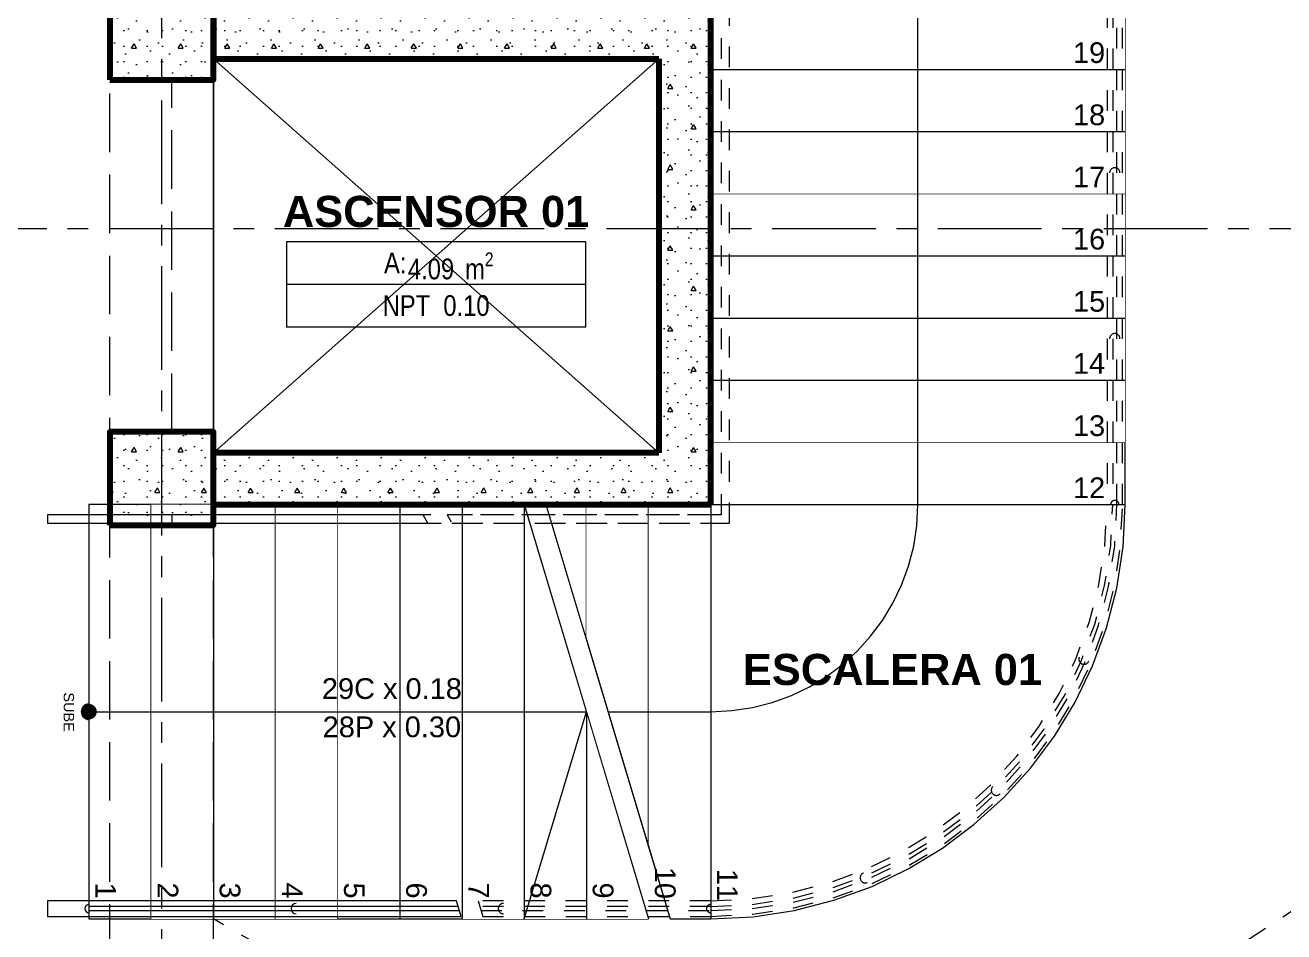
# Model space of a CAD drawing. Header units: inches. Extents: x 2704.1 to 2801.6, y 2415.6 to 2497.
# Drawn here: x 2735.52 to 2741.59, y 2445.67 to 2450.05 of the extents above; entities that cross this region are included whole.
import ezdxf

# ---------------------------------------------------------------- set-up
doc = ezdxf.new("R2010")
doc.units = ezdxf.units.IN
doc.set_wipeout_variables(frame=1)
for name, pattern in [('ACAD_ISO04W100', [30, 24, -3, 0, -3]), ('Hidden Line', [0.391222, 0.282222, -0.109]), ('Oculto', [0.15875, 0.105833, -0.052917]), ('Punto & Raya', [0.65, 0.5, -0.075, 0, -0.075]), ('Raya Pequeña', [0.141111, 0.070556, -0.070556]), ('Rayas', [0.1, 0.05, -0.05]), ('Wipeout_Contour', [1, 0, -1])]:
    doc.linetypes.add(name, pattern=pattern)
for name, color, linetype in [('02 _ ARQ _ ALB _ Ejes Generales', 7, 'Continuous'), ('02 _ ARQ _ ZON _ Espacio.3D', 7, 'Continuous'), ('08 _ STR _ EXT _ 06 Columnas', 7, 'Continuous'), ('08 _ STR _ EXT _ 07 Losa Aligerada', 7, 'Continuous'), ('08 _ STR _ EXT _ 09 Vigas', 7, 'Continuous'), ('08 _ STR _ EXT _ 10 Vereda Exterior', 7, 'Continuous'), ('08 _ STR _ EXT _ 11 Escaleras', 7, 'Continuous'), ('08 _ STR _ EXT _ 12 Ascensor', 7, 'Continuous'), ('Dibujo 2D - General', 7, 'Continuous'), ('Interior - Escaleras & Barandillas', 7, 'Continuous'), ('Marcador - Secciones', 251, 'Continuous'), ('Notas - Textos', 7, 'Continuous')]:
    doc.layers.add(name, color=color, linetype=linetype)
doc.styles.add('Estilo_Generado_1', font='swisseb.ttf')
doc.styles.add('Estilo_Generado_3', font='arial.ttf')
doc.styles.add('Estilo_Generado_8', font='arialbd.ttf')
doc.styles.add('Estilo_Generado_9', font='ARIALN.TTF')
pattern_1 = [(0, (2712.85563, 2425.38577), (0, 0.3897114), [0.024375, -0.200625]), (0, (2712.96813, 2425.58063), (0, 0.3897114), [0.024375, -0.200625]), (60, (2712.85563, 2425.38577), (-0.3375, 0.1948557), [0.024375, -0.200625]), (60, (2713.08063, 2425.38577), (-0.3375, 0.1948557), [0.024375, -0.200625]), (120, (2712.88, 2425.38577), (0.3375, 0.1948557), [0.024375, -0.200625]), (120, (2713.105, 2425.38577), (0.3375, 0.1948557), [0.024375, -0.200625]), (0, (2712.85563, 2425.42327), (0, 0.075), [0, -0.075, 0, -0.1125]), (45, (2712.89313, 2425.42327), (-0.05303301, 0.05303301), [0, -0.05625, 0, -0.09375])]

msp = doc.modelspace()

# ---------------------------------------------------------------- hatches: boundary and pattern name
at = {"layer": '08 _ STR _ EXT _ 06 Columnas', "linetype": 'Continuous', "lineweight": 9}
h = msp.add_hatch(dxfattribs=at)
h.set_pattern_fill('HORMIGÓN_EN_MASA_0002', style=0, pattern_type=2)
h.set_pattern_definition(pattern_1)
h.paths.add_polyline_path([(2735.9256, 2449.7858), (2736.4256, 2449.7858), (2736.4256, 2450.2358), (2735.9256, 2450.2358)])
at = {"layer": '08 _ STR _ EXT _ 10 Vereda Exterior', "linetype": 'Continuous', "lineweight": 13}
h = msp.add_hatch(dxfattribs=at)
h.set_pattern_fill('RETÍCULA_100X100_0002', color=251, style=0, pattern_type=2)
h.set_pattern_definition([(360, (2716.613, 2443.6885), (0, 2.53199), []), (90, (2716.613, 2443.6885), (-3.6, 0), [])])
h.paths.add_polyline_path([(2715.0256, 2429.0071), (2717.1469, 2426.8858), (2722.1756, 2426.8858), (2722.1756, 2431.8858), (2753.3756, 2431.8858), (2753.3756, 2426.8858), (2765.7756, 2426.8858), (2765.7756, 2444.4717), (2764.4256, 2444.4717), (2764.4256, 2432.5858), (2721.9256, 2432.5858), (2721.9256, 2433.2358), (2719.3758, 2433.2358, -0.414214), (2719.1257, 2433.4858), (2719.1257, 2434.2358, -0.414213), (2719.3758, 2434.4858), (2721.9256, 2434.4858), (2721.9256, 2437.3858), (2719.3758, 2437.3858, -0.414214), (2719.1257, 2437.6358), (2719.1257, 2438.3858, -0.414213), (2719.3758, 2438.6358), (2721.9256, 2438.6358), (2721.9256, 2441.5358), (2719.3757, 2441.5358, -0.414214), (2719.1257, 2441.7858), (2719.1257, 2442.5358, -0.414213), (2719.3757, 2442.7858), (2721.6256, 2442.7858), (2721.6262, 2446.4357), (2715.0256, 2446.4357)])
at = {"layer": '08 _ STR _ EXT _ 12 Ascensor', "linetype": 'Continuous', "lineweight": 9}
h = msp.add_hatch(dxfattribs=at)
h.set_pattern_fill('HORMIGÓN_EN_MASA_0002', style=0, pattern_type=2)
h.set_pattern_definition(pattern_1)
h.paths.add_polyline_path([(2738.5756, 2450.1358), (2736.4256, 2450.1358), (2736.4256, 2449.8858), (2738.5756, 2449.8858)])

# ---------------------------------------------------------------- linework, layer by layer
at = {"layer": '02 _ ARQ _ ZON _ Espacio.3D', "color": 252, "linetype": 'Continuous', "lineweight": 13}
for p, q in [((2738.2227, 2449.0032), (2736.7785, 2449.0032)), ((2736.7785, 2449.0032), (2736.7785, 2448.5914)), ((2738.2227, 2448.5914), (2738.2227, 2449.0032)), ((2738.2227, 2448.7973), (2736.7785, 2448.7973)), ((2738.2227, 2448.5914), (2736.7785, 2448.5914))]:
    msp.add_line(p, q, dxfattribs=at)
at = {"layer": '02 _ ARQ _ ZON _ Espacio.3D', "color": 254, "linetype": 'Continuous', "lineweight": 0, "flags": 128}
msp.add_lwpolyline([(2736.4256, 2447.6358), (2735.9256, 2447.6358), (2735.9256, 2448.0858), (2736.4256, 2448.0858), (2736.4256, 2449.7858), (2735.9256, 2449.7858), (2735.9256, 2450.2358), (2736.4256, 2450.2358), (2736.4256, 2450.1358), (2738.8256, 2450.1358), (2738.8256, 2447.7358), (2736.4256, 2447.7358)], close=True, dxfattribs=at)
at = {"layer": '02 _ ARQ _ ZON _ Espacio.3D', "color": 255, "linetype": 'Continuous', "lineweight": 0, "flags": 128}
msp.add_lwpolyline([(2736.4256, 2447.9858), (2738.5756, 2447.9858), (2738.5756, 2449.8858), (2736.4256, 2449.8858)], close=True, dxfattribs=at)
at = {"layer": '08 _ STR _ EXT _ 06 Columnas', "color": 7, "linetype": 'Continuous', "lineweight": 80, "flags": 128}
msp.add_lwpolyline([(2735.9256, 2449.7858), (2736.4256, 2449.7858), (2736.4256, 2450.2358), (2735.9256, 2450.2358)], close=True, dxfattribs=at)
at = {"layer": '08 _ STR _ EXT _ 07 Losa Aligerada', "color": 254, "linetype": 'Rayas', "lineweight": 18, "flags": 128}
msp.add_lwpolyline([(2738.3807, 2445.1858, -0.137981), (2736.4256, 2445.7358), (2736.4256, 2447.7357), (2736.4256, 2450.1357), (2736.4256, 2452.1358, -0.137981), (2738.3807, 2452.6858), (2752.1756, 2452.6858, -1), (2752.1756, 2445.1858)], format="xyb", close=True, dxfattribs=at)
at = {"layer": '08 _ STR _ EXT _ 07 Losa Aligerada', "color": 254, "linetype": 'Continuous', "lineweight": 18, "flags": 128}
msp.add_lwpolyline([(2736.4256, 2449.8858), (2738.5756, 2449.8858), (2738.5756, 2447.9858), (2736.4256, 2447.9858)], close=True, dxfattribs=at)
at = {"layer": '08 _ STR _ EXT _ 09 Vigas', "color": 251, "linetype": 'Hidden Line', "lineweight": 13}
for p, q in [((2736.2256, 2448.0858), (2736.2256, 2449.7858)), ((2736.4256, 2449.7858), (2736.2256, 2449.7858)), ((2736.4256, 2448.0858), (2736.4256, 2449.7858)), ((2736.4256, 2448.0858), (2736.2256, 2448.0858))]:
    msp.add_line(p, q, dxfattribs=at)
at = {"layer": '08 _ STR _ EXT _ 12 Ascensor', "color": 7, "linetype": 'Continuous', "lineweight": 80, "flags": 128}
for points in [[(2736.4256, 2450.1358), (2736.4256, 2449.8858)], [(2736.4256, 2449.8858), (2738.5756, 2449.8858)], [(2738.5756, 2449.8858), (2738.5756, 2447.9858)], [(2738.5756, 2447.9858), (2736.4256, 2447.9858)]]:
    msp.add_lwpolyline(points, dxfattribs=at)
at = {"layer": 'Dibujo 2D - General', "color": 252, "linetype": 'Continuous', "lineweight": 9}
for p, q in [((2736.4256, 2447.9858), (2738.5756, 2449.8858)), ((2738.5756, 2447.9858), (2736.4256, 2449.8858))]:
    msp.add_line(p, q, dxfattribs=at)
at = {"layer": 'Interior - Escaleras & Barandillas', "color": 161, "linetype": 'Continuous', "lineweight": 13}
for p, q in [((2735.6256, 2447.6858), (2735.6256, 2447.6458)), ((2735.6256, 2445.8233), (2735.6256, 2445.7483))]:
    msp.add_line(p, q, dxfattribs=at)
at = {"layer": 'Interior - Escaleras & Barandillas', "color": 161, "linetype": 'Raya Pequeña', "lineweight": 13, "flags": 128}
for points in [[(2740.6041, 2446.9991, 1), (2740.6503, 2446.98)], [(2740.1868, 2446.3746, 1), (2740.2221, 2446.3392)], [(2739.5623, 2445.9573, 1), (2739.5814, 2445.9111)]]:
    msp.add_lwpolyline(points, format="xyb", dxfattribs=at)

# ---------------------------------------------------------------- texts
at = {"layer": '02 _ ARQ _ ZON _ Espacio.3D', "color": 252, "lineweight": 25, "attachment_point": 2}
for s, insert, char_height, style in [('\\A1;{\\pqc;\\pt0;\\fArial|b1|i0|c0|p34;ASCENSOR 01}', (2737.5006, 2449.2252), 0.15, 'Estilo_Generado_8'), ('\\A1;{\\pqc;\\pt0;\\fArial Narrow|b0|i0|c0|p34;A: }', (2737.3035, 2448.9514), 0.1, 'Estilo_Generado_9'), ('\\A1;{\\pqc;\\pt0,0.3;\\fArial Narrow|b0|i0|c0|p34;4.09\\fArial Narrow|b0|i0|c0|p34;\\A1{\\H.66x;\\S^  ;}\\fArial Narrow|b0|i0|c0|p34; m\\fArial Narrow|b0|i0|c0|p34;\\A1{\\H.66x;\\S2^  ;}}', (2737.5712, 2448.9518), 0.1, 'Estilo_Generado_9'), ('\\A1;{\\pqc;\\pt0;\\fArial Narrow|b0|i0|c0|p34;NPT  0.10}', (2737.5006, 2448.7459), 0.1, 'Estilo_Generado_9')]:
    msp.add_mtext(s, dxfattribs=dict(at, insert=insert, char_height=char_height, style=style))
at = {"layer": '08 _ STR _ EXT _ 11 Escaleras', "color": 161, "lineweight": 13, "insert": (2735.7281, 2446.829), "char_height": 0.05, "attachment_point": 4, "rotation": 270, "style": 'Estilo_Generado_3'}
msp.add_mtext('\\A1;{\\pql;\\fArial|b0|i0|c0|p34;SUBE}', dxfattribs=at)
at = {"layer": '08 _ STR _ EXT _ 11 Escaleras', "color": 7, "lineweight": 13, "insert": (2738.9063, 2445.9775), "char_height": 0.1, "attachment_point": 4, "rotation": 270, "style": 'Estilo_Generado_3'}
msp.add_mtext('\\A1;{\\pql;\\fArial|b0|i0|c0|p34;11}', dxfattribs=at)
at = {"layer": 'Notas - Textos', "color": 251, "linetype": 'Continuous', "lineweight": 13, "insert": (2739.7029, 2447.0148), "char_height": 0.15, "width": 1.604223, "attachment_point": 2, "line_spacing_factor": 0.970901, "style": 'Estilo_Generado_1'}
msp.add_mtext('\\A1;{\\pqc;\\fSwis721 Ex BT|b1|i0|c0|p34;ESCALERA\\fSwis721 Ex BT|b1|i0|c0|p34; 01}', dxfattribs=at)

# ---------------------------------------------------------------- next in the draw order: wipeouts: each hides what was drawn before it
at = {"color": 254, "linetype": 'Wipeout_Contour', "lineweight": 0, "ltscale": 129.196179}
msp.add_wipeout([(2735.8256, 2447.7358), (2735.8256, 2445.7358), (2738.5256, 2445.7358), (2737.9256, 2447.7358)], dxfattribs=at).dxf.layer = '08 _ STR _ EXT _ 11 Escaleras'

# ---------------------------------------------------------------- next in the draw order: linework, layer by layer
at = {"layer": '08 _ STR _ EXT _ 11 Escaleras', "color": 161, "linetype": 'Continuous', "lineweight": 13}
for p, q in [((2737.9256, 2447.7358), (2735.8256, 2447.7358)), ((2735.8256, 2447.7358), (2735.8256, 2445.7358)), ((2735.8256, 2445.7358), (2738.5256, 2445.7358))]:
    msp.add_line(p, q, dxfattribs=at)

# ---------------------------------------------------------------- next in the draw order: wipeouts: each hides what was drawn before it
at = {"color": 254, "linetype": 'Wipeout_Contour', "lineweight": 0, "ltscale": 125.894136}
msp.add_wipeout([(2735.8256, 2447.7358), (2735.8256, 2445.7358), (2736.1256, 2445.7358), (2736.1256, 2447.7358)], dxfattribs=at).dxf.layer = '08 _ STR _ EXT _ 11 Escaleras'

# ---------------------------------------------------------------- next in the draw order: hatches: boundary and pattern name
at = {"layer": '08 _ STR _ EXT _ 11 Escaleras', "linetype": 'Continuous', "lineweight": 13}
msp.add_hatch(color=161, dxfattribs=at).paths.add_polyline_path([(2735.8256, 2446.6983, 1), (2735.8256, 2446.7733, 1)])

# ---------------------------------------------------------------- next in the draw order: linework, layer by layer
at = {"layer": '08 _ STR _ EXT _ 09 Vigas', "color": 251, "linetype": 'Hidden Line', "lineweight": 13}
msp.add_line((2735.9256, 2442.7858), (2735.9256, 2455.0858), dxfattribs=at)
at = {"layer": '08 _ STR _ EXT _ 11 Escaleras', "color": 167, "linetype": 'Continuous', "lineweight": 18}
for p, q in [((2735.8256, 2447.7358), (2735.8256, 2445.7358)), ((2736.4256, 2447.7358), (2735.8256, 2447.7358)), ((2736.1256, 2445.7358), (2736.1256, 2447.7358)), ((2735.8256, 2445.7358), (2737.0256, 2445.7358))]:
    msp.add_line(p, q, dxfattribs=at)
at = {"layer": '08 _ STR _ EXT _ 11 Escaleras', "color": 167, "linetype": 'Continuous', "lineweight": 18, "flags": 128}
msp.add_lwpolyline([(2735.8256, 2446.7733, 1), (2735.8256, 2446.6983)], format="xyb", dxfattribs=at)
at = {"layer": 'Interior - Escaleras & Barandillas', "color": 167, "linetype": 'Continuous', "lineweight": 18, "flags": 128}
msp.add_lwpolyline([(2735.8256, 2445.8058, 1), (2735.8256, 2445.7658)], format="xyb", dxfattribs=at)

# ---------------------------------------------------------------- next in the draw order: texts
at = {"layer": '08 _ STR _ EXT _ 11 Escaleras', "color": 7, "lineweight": 13, "insert": (2735.9063, 2445.9117), "char_height": 0.1, "attachment_point": 4, "rotation": 270, "style": 'Estilo_Generado_3'}
msp.add_mtext('\\A1;{\\pql;\\fArial|b0|i0|c0|p34;1}', dxfattribs=at)

# ---------------------------------------------------------------- next in the draw order: wipeouts: each hides what was drawn before it
at = {"color": 254, "linetype": 'Wipeout_Contour', "lineweight": 0, "ltscale": 126.778687}
msp.add_wipeout([(2736.1256, 2447.7358), (2736.1256, 2445.7358), (2736.4256, 2445.7358), (2736.4256, 2447.7358)], dxfattribs=at).dxf.layer = '08 _ STR _ EXT _ 11 Escaleras'

# ---------------------------------------------------------------- next in the draw order: linework, layer by layer
at = {"layer": '02 _ ARQ _ ALB _ Ejes Generales', "color": 251, "linetype": 'Punto & Raya', "lineweight": 13}
msp.add_line((2736.1756, 2471.2858), (2736.1756, 2427.4358), dxfattribs=at)
at = {"layer": 'Interior - Escaleras & Barandillas', "color": 161, "linetype": 'Raya Pequeña', "lineweight": 13}
msp.add_line((2736.2256, 2447.6858), (2736.2256, 2447.6458), dxfattribs=at)

# ---------------------------------------------------------------- next in the draw order: texts
at = {"layer": '08 _ STR _ EXT _ 11 Escaleras', "color": 7, "lineweight": 13, "insert": (2736.2063, 2445.9117), "char_height": 0.1, "attachment_point": 4, "rotation": 270, "style": 'Estilo_Generado_3'}
msp.add_mtext('\\A1;{\\pql;\\fArial|b0|i0|c0|p34;2}', dxfattribs=at)

# ---------------------------------------------------------------- next in the draw order: wipeouts: each hides what was drawn before it
at = {"color": 254, "linetype": 'Wipeout_Contour', "lineweight": 0, "ltscale": 127.668388}
msp.add_wipeout([(2736.4256, 2447.7358), (2736.4256, 2445.7358), (2736.7256, 2445.7358), (2736.7256, 2447.7358)], dxfattribs=at).dxf.layer = '08 _ STR _ EXT _ 11 Escaleras'

# ---------------------------------------------------------------- next in the draw order: hatches: boundary and pattern name
at = {"layer": '08 _ STR _ EXT _ 06 Columnas', "linetype": 'Continuous', "lineweight": 9}
h = msp.add_hatch(dxfattribs=at)
h.set_pattern_fill('HORMIGÓN_EN_MASA_0002', style=0, pattern_type=2)
h.set_pattern_definition(pattern_1)
h.paths.add_polyline_path([(2735.9256, 2447.6358), (2736.4256, 2447.6358), (2736.4256, 2448.0858), (2735.9256, 2448.0858)])

# ---------------------------------------------------------------- next in the draw order: linework, layer by layer
at = {"layer": '08 _ STR _ EXT _ 06 Columnas', "color": 7, "linetype": 'Continuous', "lineweight": 80, "flags": 128}
msp.add_lwpolyline([(2735.9256, 2447.6358), (2736.4256, 2447.6358), (2736.4256, 2448.0858), (2735.9256, 2448.0858)], close=True, dxfattribs=at)
at = {"layer": '08 _ STR _ EXT _ 09 Vigas', "color": 251, "linetype": 'Hidden Line', "lineweight": 13}
msp.add_line((2736.4256, 2442.7858), (2736.4256, 2455.0858), dxfattribs=at)
at = {"layer": '08 _ STR _ EXT _ 11 Escaleras', "color": 167, "linetype": 'Continuous', "lineweight": 18}
for p, q in [((2736.4256, 2447.7358), (2736.4256, 2445.7358)), ((2736.7256, 2447.7358), (2736.4256, 2447.7358)), ((2736.7256, 2445.7358), (2736.7256, 2447.7358))]:
    msp.add_line(p, q, dxfattribs=at)
at = {"layer": '08 _ STR _ EXT _ 12 Ascensor', "color": 7, "linetype": 'Continuous', "lineweight": 80, "flags": 128}
msp.add_lwpolyline([(2736.4256, 2447.7358), (2736.4256, 2447.9858)], dxfattribs=at)

# ---------------------------------------------------------------- next in the draw order: texts
at = {"layer": '08 _ STR _ EXT _ 11 Escaleras', "color": 7, "lineweight": 13, "insert": (2736.5055, 2445.9117), "char_height": 0.1, "attachment_point": 4, "rotation": 270, "style": 'Estilo_Generado_3'}
msp.add_mtext('\\A1;{\\pql;\\fArial|b0|i0|c0|p34;3}', dxfattribs=at)

# ---------------------------------------------------------------- next in the draw order: wipeouts: each hides what was drawn before it
at = {"color": 254, "linetype": 'Wipeout_Contour', "lineweight": 0, "ltscale": 128.563132}
msp.add_wipeout([(2736.7256, 2447.7358), (2736.7256, 2445.7358), (2737.0256, 2445.7358), (2737.0256, 2447.7358)], dxfattribs=at).dxf.layer = '08 _ STR _ EXT _ 11 Escaleras'

# ---------------------------------------------------------------- next in the draw order: linework, layer by layer
at = {"layer": '08 _ STR _ EXT _ 11 Escaleras', "color": 167, "linetype": 'Continuous', "lineweight": 18}
for p, q in [((2737.9256, 2447.7358), (2736.7256, 2447.7358)), ((2737.0256, 2445.7358), (2737.0256, 2447.7358))]:
    msp.add_line(p, q, dxfattribs=at)
at = {"layer": 'Interior - Escaleras & Barandillas', "color": 161, "linetype": 'Continuous', "lineweight": 13, "flags": 128}
msp.add_lwpolyline([(2736.8256, 2445.8108, 1), (2736.8256, 2445.7608)], format="xyb", dxfattribs=at)

# ---------------------------------------------------------------- next in the draw order: texts
at = {"layer": '08 _ STR _ EXT _ 11 Escaleras', "color": 7, "lineweight": 13, "insert": (2736.8063, 2445.9117), "char_height": 0.1, "attachment_point": 4, "rotation": 270, "style": 'Estilo_Generado_3'}
msp.add_mtext('\\A1;{\\pql;\\fArial|b0|i0|c0|p34;4}', dxfattribs=at)

# ---------------------------------------------------------------- next in the draw order: wipeouts: each hides what was drawn before it
at = {"color": 254, "linetype": 'Wipeout_Contour', "lineweight": 0, "ltscale": 129.462815}
msp.add_wipeout([(2737.3256, 2447.7358), (2737.0256, 2447.7358), (2737.0256, 2445.7358), (2737.3256, 2445.7358)], dxfattribs=at).dxf.layer = '08 _ STR _ EXT _ 11 Escaleras'

# ---------------------------------------------------------------- next in the draw order: linework, layer by layer
at = {"layer": '08 _ STR _ EXT _ 11 Escaleras', "color": 167, "linetype": 'Continuous', "lineweight": 18}
msp.add_line((2737.0256, 2445.7358), (2737.3256, 2445.7358), dxfattribs=at)

# ---------------------------------------------------------------- next in the draw order: texts
at = {"layer": '08 _ STR _ EXT _ 11 Escaleras', "color": 7, "lineweight": 13, "insert": (2737.1055, 2445.9117), "char_height": 0.1, "attachment_point": 4, "rotation": 270, "style": 'Estilo_Generado_3'}
msp.add_mtext('\\A1;{\\pql;\\fArial|b0|i0|c0|p34;5}', dxfattribs=at)

# ---------------------------------------------------------------- next in the draw order: wipeouts: each hides what was drawn before it
at = {"color": 254, "linetype": 'Wipeout_Contour', "lineweight": 0, "ltscale": 130.367333}
msp.add_wipeout([(2737.6256, 2447.7358), (2737.3256, 2447.7358), (2737.3256, 2445.7358), (2737.6256, 2445.7358)], dxfattribs=at).dxf.layer = '08 _ STR _ EXT _ 11 Escaleras'

# ---------------------------------------------------------------- next in the draw order: linework, layer by layer
at = {"layer": '08 _ STR _ EXT _ 11 Escaleras', "color": 167, "linetype": 'Continuous', "lineweight": 18}
for p, q in [((2737.3256, 2447.7358), (2737.3256, 2445.7358)), ((2737.3256, 2445.7358), (2738.5256, 2445.7358))]:
    msp.add_line(p, q, dxfattribs=at)
at = {"layer": 'Interior - Escaleras & Barandillas', "color": 161, "linetype": 'Continuous', "lineweight": 13}
for p, q in [((2737.4383, 2447.6858), (2735.6256, 2447.6858)), ((2737.4614, 2447.6458), (2737.4383, 2447.6858)), ((2735.6256, 2447.6458), (2737.4614, 2447.6458))]:
    msp.add_line(p, q, dxfattribs=at)

# ---------------------------------------------------------------- next in the draw order: texts
at = {"layer": '08 _ STR _ EXT _ 11 Escaleras', "color": 7, "lineweight": 13, "insert": (2737.4055, 2445.9117), "char_height": 0.1, "attachment_point": 4, "rotation": 270, "style": 'Estilo_Generado_3'}
msp.add_mtext('\\A1;{\\pql;\\fArial|b0|i0|c0|p34;6}', dxfattribs=at)

# ---------------------------------------------------------------- next in the draw order: wipeouts: each hides what was drawn before it
at = {"color": 254, "linetype": 'Wipeout_Contour', "lineweight": 0, "ltscale": 131.276587}
msp.add_wipeout([(2737.6256, 2445.7358), (2737.9256, 2445.7358), (2737.9256, 2447.7358), (2737.6256, 2447.7358)], dxfattribs=at).dxf.layer = '08 _ STR _ EXT _ 11 Escaleras'

# ---------------------------------------------------------------- next in the draw order: linework, layer by layer
at = {"layer": '08 _ STR _ EXT _ 11 Escaleras', "color": 167, "linetype": 'Continuous', "lineweight": 18}
msp.add_line((2737.6256, 2447.7358), (2737.6256, 2445.7358), dxfattribs=at)
at = {"layer": 'Interior - Escaleras & Barandillas', "color": 161, "linetype": 'Continuous', "lineweight": 13}
for p, q in [((2737.5994, 2445.8233), (2735.6256, 2445.8233)), ((2737.6077, 2445.7955), (2735.8256, 2445.7955)), ((2735.8256, 2445.776), (2737.6135, 2445.776)), ((2737.6219, 2445.7483), (2737.5994, 2445.8233)), ((2735.6256, 2445.7483), (2737.6219, 2445.7483))]:
    msp.add_line(p, q, dxfattribs=at)
at = {"layer": 'Interior - Escaleras & Barandillas', "color": 161, "linetype": 'Raya Pequeña', "lineweight": 13}
msp.add_line((2737.7038, 2445.8233), (2737.7263, 2445.7483), dxfattribs=at)
at = {"layer": 'Interior - Escaleras & Barandillas', "color": 161, "linetype": 'Raya Pequeña', "lineweight": 13, "flags": 128}
msp.add_lwpolyline([(2737.8256, 2445.8108, 1), (2737.8256, 2445.7608)], format="xyb", dxfattribs=at)

# ---------------------------------------------------------------- next in the draw order: texts
at = {"layer": '08 _ STR _ EXT _ 11 Escaleras', "color": 7, "lineweight": 13, "char_height": 0.1, "style": 'Estilo_Generado_3'}
for s, insert, attachment_point in [('\\A1;{\\pqc;\\pt0,0.05;\\fArial|b0|i0|c0|p34;29C x \\fArial|b0|i0|c0|p34;0.18\\fArial|b0|i0|c0|p34;\\A1{\\H.66x;\\S^  ;}\\fArial|b0|i0|c0|p34;\\fArial|b0|i0|c0|p34;\\fArial|b0|i0|c0|p34;\\fArial|b0|i0|c0|p34;\\A1{\\H.66x;\\S^  ;}\\fArial|b0|i0|c0|p34;\\fArial|b0|i0|c0|p34;\\fArial|b0|i0|c0|p34;\\fArial|b0|i0|c0|p34;\\A1{\\H.66x;\\S^  ;}\\fArial|b0|i0|c0|p34;}', (2737.3256, 2446.7684), 8), ('\\A1;{\\pqc;\\pt0,0.05;\\fArial|b0|i0|c0|p34;28P x \\fArial|b0|i0|c0|p34;0.30\\fArial|b0|i0|c0|p34;\\A1{\\H.66x;\\S^  ;}\\fArial|b0|i0|c0|p34;\\fArial|b0|i0|c0|p34;\\fArial|b0|i0|c0|p34;\\fArial|b0|i0|c0|p34;\\A1{\\H.66x;\\S^  ;}\\fArial|b0|i0|c0|p34;\\fArial|b0|i0|c0|p34;\\fArial|b0|i0|c0|p34;\\fArial|b0|i0|c0|p34;\\A1{\\H.66x;\\S^  ;}\\fArial|b0|i0|c0|p34;}', (2737.3256, 2446.7129), 2)]:
    msp.add_mtext(s, dxfattribs=dict(at, insert=insert, attachment_point=attachment_point))
at = {"layer": '08 _ STR _ EXT _ 11 Escaleras', "color": 7, "lineweight": 13, "insert": (2737.7063, 2445.9117), "char_height": 0.1, "attachment_point": 4, "rotation": 270, "style": 'Estilo_Generado_3'}
msp.add_mtext('\\A1;{\\pql;\\fArial|b0|i0|c0|p34;7}', dxfattribs=at)

# ---------------------------------------------------------------- next in the draw order: wipeouts: each hides what was drawn before it
at = {"color": 254, "linetype": 'Wipeout_Contour', "lineweight": 0, "ltscale": 131.217826}
msp.add_wipeout([(2737.9256, 2447.7358), (2737.9256, 2445.7358), (2738.2256, 2445.7358), (2738.2256, 2446.7358)], dxfattribs=at).dxf.layer = '08 _ STR _ EXT _ 11 Escaleras'

# ---------------------------------------------------------------- next in the draw order: linework, layer by layer
at = {"layer": '08 _ STR _ EXT _ 11 Escaleras', "color": 167, "linetype": 'Continuous', "lineweight": 18}
msp.add_line((2737.9256, 2447.7358), (2737.9256, 2445.7358), dxfattribs=at)

# ---------------------------------------------------------------- next in the draw order: texts
at = {"layer": '08 _ STR _ EXT _ 11 Escaleras', "color": 7, "lineweight": 13, "insert": (2738.0055, 2445.9117), "char_height": 0.1, "attachment_point": 4, "rotation": 270, "style": 'Estilo_Generado_3'}
msp.add_mtext('\\A1;{\\pql;\\fArial|b0|i0|c0|p34;8}', dxfattribs=at)

# ---------------------------------------------------------------- next in the draw order: wipeouts: each hides what was drawn before it
at = {"color": 254, "linetype": 'Wipeout_Contour', "lineweight": 0, "ltscale": 100.810299}
msp.add_wipeout([(2738.2256, 2447.7358), (2738.03, 2447.7358), (2738.2256, 2447.0838)], dxfattribs=at).dxf.layer = '08 _ STR _ EXT _ 11 Escaleras'
at = {"color": 254, "linetype": 'Wipeout_Contour', "lineweight": 0, "ltscale": 98.506857}
msp.add_wipeout([(2738.2256, 2446.7358), (2738.2256, 2445.7358), (2738.5256, 2445.7358)], dxfattribs=at).dxf.layer = '08 _ STR _ EXT _ 11 Escaleras'

# ---------------------------------------------------------------- next in the draw order: linework, layer by layer
at = {"layer": '08 _ STR _ EXT _ 11 Escaleras', "color": 161, "linetype": 'ACAD_ISO04W100', "lineweight": 13}
for p, q in [((2738.8256, 2447.7358), (2738.03, 2447.7358)), ((2738.2256, 2447.0838), (2738.2256, 2447.7358))]:
    msp.add_line(p, q, dxfattribs=at)
at = {"layer": '08 _ STR _ EXT _ 11 Escaleras', "color": 167, "linetype": 'Continuous', "lineweight": 18}
msp.add_line((2738.2256, 2446.7358), (2738.2256, 2445.7358), dxfattribs=at)

# ---------------------------------------------------------------- next in the draw order: texts
at = {"layer": '08 _ STR _ EXT _ 11 Escaleras', "color": 7, "lineweight": 13, "insert": (2738.3055, 2445.9117), "char_height": 0.1, "attachment_point": 4, "rotation": 270, "style": 'Estilo_Generado_3'}
msp.add_mtext('\\A1;{\\pql;\\fArial|b0|i0|c0|p34;9}', dxfattribs=at)

# ---------------------------------------------------------------- next in the draw order: wipeouts: each hides what was drawn before it
at = {"color": 254, "linetype": 'Wipeout_Contour', "lineweight": 0, "ltscale": 134.583617}
msp.add_wipeout([(2738.2256, 2447.0838), (2738.5256, 2446.0838), (2738.5256, 2447.7358), (2738.2256, 2447.7358)], dxfattribs=at).dxf.layer = '08 _ STR _ EXT _ 11 Escaleras'

# ---------------------------------------------------------------- next in the draw order: linework, layer by layer
at = {"layer": '08 _ STR _ EXT _ 11 Escaleras', "color": 161, "linetype": 'ACAD_ISO04W100', "lineweight": 13}
msp.add_line((2738.5256, 2446.0838), (2738.5256, 2447.7358), dxfattribs=at)
at = {"layer": '08 _ STR _ EXT _ 11 Escaleras', "color": 167, "linetype": 'Continuous', "lineweight": 18}
for p in [(2735.8256, 2446.7358), (2737.9256, 2445.7358)]:
    msp.add_line(p, (2738.2256, 2446.7358), dxfattribs=at)

# ---------------------------------------------------------------- next in the draw order: wipeouts: each hides what was drawn before it
at = {"color": 254, "linetype": 'Wipeout_Contour', "lineweight": 0, "ltscale": 167.00875}
msp.add_wipeout([(2738.5256, 2447.7358), (2738.5256, 2446.0838), (2738.63, 2445.7358), (2738.8256, 2445.7358), (2738.8256, 2447.7358)], dxfattribs=at).dxf.layer = '08 _ STR _ EXT _ 11 Escaleras'

# ---------------------------------------------------------------- next in the draw order: hatches: boundary and pattern name
at = {"layer": '08 _ STR _ EXT _ 12 Ascensor', "linetype": 'Continuous', "lineweight": 9}
h = msp.add_hatch(dxfattribs=at)
h.set_pattern_fill('HORMIGÓN_EN_MASA_0002', style=0, pattern_type=2)
h.set_pattern_definition(pattern_1)
h.paths.add_polyline_path([(2738.5756, 2447.9858), (2736.4256, 2447.9858), (2736.4256, 2447.7358), (2738.5756, 2447.7358)])

# ---------------------------------------------------------------- next in the draw order: linework, layer by layer
at = {"layer": '08 _ STR _ EXT _ 11 Escaleras', "color": 167, "linetype": 'Continuous', "lineweight": 18}
msp.add_line((2737.9256, 2447.7358), (2738.5256, 2445.7358), dxfattribs=at)
at = {"layer": '08 _ STR _ EXT _ 11 Escaleras', "color": 161, "linetype": 'ACAD_ISO04W100', "lineweight": 13}
for p, q in [((2738.03, 2447.7358), (2738.63, 2445.7358)), ((2738.8256, 2447.7358), (2738.8256, 2445.7358)), ((2738.33, 2446.7358), (2738.8256, 2446.7358)), ((2738.63, 2445.7358), (2738.8256, 2445.7358))]:
    msp.add_line(p, q, dxfattribs=at)
msp.add_arc((2738.8256, 2447.7358), 2, 270, 0, dxfattribs=at)
at = {"layer": 'Interior - Escaleras & Barandillas', "color": 161, "linetype": 'Raya Pequeña', "lineweight": 13}
for p, q in [((2738.8756, 2447.6858), (2736.2256, 2447.6858)), ((2736.2256, 2447.6458), (2738.9156, 2447.6458)), ((2738.8256, 2445.8233), (2737.7038, 2445.8233)), ((2738.8256, 2445.7955), (2737.7121, 2445.7955)), ((2737.7179, 2445.776), (2738.8256, 2445.776)), ((2737.7263, 2445.7483), (2738.8256, 2445.7483))]:
    msp.add_line(p, q, dxfattribs=at)
at = {"layer": 'Interior - Escaleras & Barandillas', "color": 161, "linetype": 'Raya Pequeña', "lineweight": 13, "flags": 128}
msp.add_lwpolyline([(2737.5769, 2447.6458), (2738.8756, 2447.6458), (2738.8756, 2447.6858), (2737.5538, 2447.6858)], close=True, dxfattribs=at)
msp.add_lwpolyline([(2738.8256, 2445.8058, 1), (2738.8256, 2445.7658)], format="xyb", dxfattribs=at)

# ---------------------------------------------------------------- next in the draw order: texts
at = {"layer": '08 _ STR _ EXT _ 11 Escaleras', "color": 7, "lineweight": 13, "insert": (2738.6055, 2445.9875), "char_height": 0.1, "attachment_point": 4, "rotation": 270, "style": 'Estilo_Generado_3'}
msp.add_mtext('\\A1;{\\pql;\\fArial|b0|i0|c0|p34;10}', dxfattribs=at)

# ---------------------------------------------------------------- next in the draw order: wipeouts: each hides what was drawn before it
at = {"color": 254, "linetype": 'Wipeout_Contour', "lineweight": 0, "ltscale": 140.498424}
msp.add_wipeout([(2738.8256, 2448.0358), (2738.8256, 2447.7358), (2740.8256, 2447.7358), (2740.8256, 2448.0358)], dxfattribs=at).dxf.layer = '08 _ STR _ EXT _ 11 Escaleras'

# ---------------------------------------------------------------- next in the draw order: hatches: boundary and pattern name
at = {"layer": '08 _ STR _ EXT _ 12 Ascensor', "linetype": 'Continuous', "lineweight": 9}
h = msp.add_hatch(dxfattribs=at)
h.set_pattern_fill('HORMIGÓN_EN_MASA_0002', style=0, pattern_type=2)
h.set_pattern_definition(pattern_1)
h.paths.add_polyline_path([(2738.5756, 2447.9858), (2738.8256, 2447.7358), (2738.8256, 2447.9858)])
h = msp.add_hatch(dxfattribs=at)
h.set_pattern_fill('HORMIGÓN_EN_MASA_0002', style=0, pattern_type=2)
h.set_pattern_definition(pattern_1)
h.paths.add_polyline_path([(2738.5756, 2447.7358), (2738.8256, 2447.7358), (2738.5756, 2447.9858)])

# ---------------------------------------------------------------- next in the draw order: linework, layer by layer
at = {"layer": '08 _ STR _ EXT _ 11 Escaleras', "color": 161, "linetype": 'ACAD_ISO04W100', "lineweight": 13}
for p, q in [((2738.8256, 2450.1358), (2738.8256, 2447.7358)), ((2740.8256, 2447.7358), (2740.8256, 2450.1358)), ((2740.8256, 2448.0358), (2738.8256, 2448.0358)), ((2738.8256, 2447.7358), (2740.8256, 2447.7358))]:
    msp.add_line(p, q, dxfattribs=at)
msp.add_arc((2738.8256, 2447.7358), 1, 270, 0, dxfattribs=at)
at = {"layer": '08 _ STR _ EXT _ 12 Ascensor', "color": 7, "linetype": 'Continuous', "lineweight": 80, "flags": 128}
msp.add_lwpolyline([(2736.4256, 2447.7358), (2738.8256, 2447.7358)], dxfattribs=at)
at = {"layer": 'Interior - Escaleras & Barandillas', "color": 161, "linetype": 'Raya Pequeña', "lineweight": 13, "flags": 128}
msp.add_lwpolyline([(2740.7956, 2447.7358, 1), (2740.7556, 2447.7358, 1)], format="xyb", dxfattribs=at)
at = {"layer": 'Interior - Escaleras & Barandillas', "color": 161, "linetype": 'Raya Pequeña', "lineweight": 13}
for radius in [1.9875, 1.9125, 1.9598, 1.9403]:
    msp.add_arc((2738.8256, 2447.7358), radius, 270, 0, dxfattribs=at)

# ---------------------------------------------------------------- next in the draw order: texts
at = {"layer": '08 _ STR _ EXT _ 11 Escaleras', "color": 7, "lineweight": 13, "insert": (2740.5738, 2447.8165), "char_height": 0.1, "attachment_point": 4, "rotation": 360, "style": 'Estilo_Generado_3'}
msp.add_mtext('\\A1;{\\pql;\\fArial|b0|i0|c0|p34;12}', dxfattribs=at)

# ---------------------------------------------------------------- next in the draw order: wipeouts: each hides what was drawn before it
at = {"color": 254, "linetype": 'Wipeout_Contour', "lineweight": 0, "ltscale": 141.270403}
msp.add_wipeout([(2740.8256, 2448.3358), (2738.8256, 2448.3358), (2738.8256, 2448.0358), (2740.8256, 2448.0358)], dxfattribs=at).dxf.layer = '08 _ STR _ EXT _ 11 Escaleras'

# ---------------------------------------------------------------- next in the draw order: texts
at = {"layer": '08 _ STR _ EXT _ 11 Escaleras', "color": 7, "lineweight": 13, "insert": (2740.5738, 2448.1156), "char_height": 0.1, "attachment_point": 4, "style": 'Estilo_Generado_3'}
msp.add_mtext('\\A1;{\\pql;\\fArial|b0|i0|c0|p34;13}', dxfattribs=at)

# ---------------------------------------------------------------- next in the draw order: wipeouts: each hides what was drawn before it
at = {"color": 254, "linetype": 'Wipeout_Contour', "lineweight": 0, "ltscale": 142.048328}
msp.add_wipeout([(2740.8256, 2448.6358), (2738.8256, 2448.6358), (2738.8256, 2448.3358), (2740.8256, 2448.3358)], dxfattribs=at).dxf.layer = '08 _ STR _ EXT _ 11 Escaleras'

# ---------------------------------------------------------------- next in the draw order: linework, layer by layer
at = {"layer": '08 _ STR _ EXT _ 11 Escaleras', "color": 161, "linetype": 'ACAD_ISO04W100', "lineweight": 13}
msp.add_line((2738.8256, 2448.3358), (2740.8256, 2448.3358), dxfattribs=at)
at = {"layer": 'Interior - Escaleras & Barandillas', "color": 161, "linetype": 'Raya Pequeña', "lineweight": 13, "flags": 128}
msp.add_lwpolyline([(2740.8006, 2448.5358, 1), (2740.7506, 2448.5358, 1)], format="xyb", dxfattribs=at)

# ---------------------------------------------------------------- next in the draw order: texts
at = {"layer": '08 _ STR _ EXT _ 11 Escaleras', "color": 7, "lineweight": 13, "insert": (2740.5738, 2448.4165), "char_height": 0.1, "attachment_point": 4, "style": 'Estilo_Generado_3'}
msp.add_mtext('\\A1;{\\pql;\\fArial|b0|i0|c0|p34;14}', dxfattribs=at)

# ---------------------------------------------------------------- next in the draw order: wipeouts: each hides what was drawn before it
at = {"color": 254, "linetype": 'Wipeout_Contour', "lineweight": 0, "ltscale": 142.832101}
msp.add_wipeout([(2740.8256, 2448.9358), (2738.8256, 2448.9358), (2738.8256, 2448.6358), (2740.8256, 2448.6358)], dxfattribs=at).dxf.layer = '08 _ STR _ EXT _ 11 Escaleras'

# ---------------------------------------------------------------- next in the draw order: linework, layer by layer
at = {"layer": '08 _ STR _ EXT _ 11 Escaleras', "color": 161, "linetype": 'ACAD_ISO04W100', "lineweight": 13}
msp.add_line((2738.8256, 2448.6358), (2740.8256, 2448.6358), dxfattribs=at)

# ---------------------------------------------------------------- next in the draw order: texts
at = {"layer": '08 _ STR _ EXT _ 11 Escaleras', "color": 7, "lineweight": 13, "insert": (2740.5738, 2448.7157), "char_height": 0.1, "attachment_point": 4, "style": 'Estilo_Generado_3'}
msp.add_mtext('\\A1;{\\pql;\\fArial|b0|i0|c0|p34;15}', dxfattribs=at)

# ---------------------------------------------------------------- next in the draw order: wipeouts: each hides what was drawn before it
at = {"color": 254, "linetype": 'Wipeout_Contour', "lineweight": 0, "ltscale": 143.621626}
msp.add_wipeout([(2740.8256, 2449.2358), (2738.8256, 2449.2358), (2738.8256, 2448.9358), (2740.8256, 2448.9358)], dxfattribs=at).dxf.layer = '08 _ STR _ EXT _ 11 Escaleras'

# ---------------------------------------------------------------- next in the draw order: linework, layer by layer
at = {"layer": '08 _ STR _ EXT _ 11 Escaleras', "color": 161, "linetype": 'ACAD_ISO04W100', "lineweight": 13}
for p, q in [((2740.8256, 2449.2358), (2738.8256, 2449.2358)), ((2738.8256, 2448.9358), (2740.8256, 2448.9358))]:
    msp.add_line(p, q, dxfattribs=at)
at = {"layer": 'Marcador - Secciones', "color": 251, "linetype": 'Punto & Raya', "lineweight": 13}
msp.add_line((2717.5223, 2449.0673), (2741.8082, 2449.0673), dxfattribs=at)

# ---------------------------------------------------------------- next in the draw order: texts
at = {"layer": '08 _ STR _ EXT _ 11 Escaleras', "color": 7, "lineweight": 13, "insert": (2740.5738, 2449.0157), "char_height": 0.1, "attachment_point": 4, "style": 'Estilo_Generado_3'}
msp.add_mtext('\\A1;{\\pql;\\fArial|b0|i0|c0|p34;16}', dxfattribs=at)

# ---------------------------------------------------------------- next in the draw order: wipeouts: each hides what was drawn before it
at = {"color": 254, "linetype": 'Wipeout_Contour', "lineweight": 0, "ltscale": 144.416807}
msp.add_wipeout([(2740.8256, 2449.5358), (2738.8256, 2449.5358), (2738.8256, 2449.2358), (2740.8256, 2449.2358)], dxfattribs=at).dxf.layer = '08 _ STR _ EXT _ 11 Escaleras'

# ---------------------------------------------------------------- next in the draw order: linework, layer by layer
at = {"layer": 'Interior - Escaleras & Barandillas', "color": 161, "linetype": 'Raya Pequeña', "lineweight": 13, "flags": 128}
msp.add_lwpolyline([(2740.8006, 2449.3358, 1), (2740.7506, 2449.3358, 1)], format="xyb", dxfattribs=at)

# ---------------------------------------------------------------- next in the draw order: texts
at = {"layer": '08 _ STR _ EXT _ 11 Escaleras', "color": 7, "lineweight": 13, "insert": (2740.5738, 2449.3165), "char_height": 0.1, "attachment_point": 4, "style": 'Estilo_Generado_3'}
msp.add_mtext('\\A1;{\\pql;\\fArial|b0|i0|c0|p34;17}', dxfattribs=at)

# ---------------------------------------------------------------- next in the draw order: wipeouts: each hides what was drawn before it
at = {"color": 254, "linetype": 'Wipeout_Contour', "lineweight": 0, "ltscale": 145.217553}
msp.add_wipeout([(2740.8256, 2449.8358), (2738.8256, 2449.8358), (2738.8256, 2449.5358), (2740.8256, 2449.5358)], dxfattribs=at).dxf.layer = '08 _ STR _ EXT _ 11 Escaleras'

# ---------------------------------------------------------------- next in the draw order: linework, layer by layer
at = {"layer": '08 _ STR _ EXT _ 11 Escaleras', "color": 161, "linetype": 'ACAD_ISO04W100', "lineweight": 13}
msp.add_line((2738.8256, 2449.5358), (2740.8256, 2449.5358), dxfattribs=at)

# ---------------------------------------------------------------- next in the draw order: texts
at = {"layer": '08 _ STR _ EXT _ 11 Escaleras', "color": 7, "lineweight": 13, "insert": (2740.5738, 2449.6157), "char_height": 0.1, "attachment_point": 4, "style": 'Estilo_Generado_3'}
msp.add_mtext('\\A1;{\\pql;\\fArial|b0|i0|c0|p34;18}', dxfattribs=at)

# ---------------------------------------------------------------- next in the draw order: wipeouts: each hides what was drawn before it
at = {"color": 254, "linetype": 'Wipeout_Contour', "lineweight": 0, "ltscale": 146.023772}
msp.add_wipeout([(2740.8256, 2450.1358), (2738.8256, 2450.1358), (2738.8256, 2449.8358), (2740.8256, 2449.8358)], dxfattribs=at).dxf.layer = '08 _ STR _ EXT _ 11 Escaleras'

# ---------------------------------------------------------------- next in the draw order: hatches: boundary and pattern name
at = {"layer": '08 _ STR _ EXT _ 12 Ascensor', "linetype": 'Continuous', "lineweight": 9}
h = msp.add_hatch(dxfattribs=at)
h.set_pattern_fill('HORMIGÓN_EN_MASA_0002', style=0, pattern_type=2)
h.set_pattern_definition(pattern_1)
h.paths.add_polyline_path([(2738.5756, 2449.8858), (2738.8256, 2450.1358), (2738.5756, 2450.1358)])
h = msp.add_hatch(dxfattribs=at)
h.set_pattern_fill('HORMIGÓN_EN_MASA_0002', style=0, pattern_type=2)
h.set_pattern_definition(pattern_1)
h.paths.add_polyline_path([(2738.5756, 2449.8858), (2738.8256, 2449.8858), (2738.8256, 2450.1358)])
h = msp.add_hatch(dxfattribs=at)
h.set_pattern_fill('HORMIGÓN_EN_MASA_0002', style=0, pattern_type=2)
h.set_pattern_definition(pattern_1)
h.paths.add_polyline_path([(2738.5756, 2449.8858), (2738.5756, 2447.9858), (2738.8256, 2447.9858), (2738.8256, 2449.8858)])

# ---------------------------------------------------------------- next in the draw order: linework, layer by layer
at = {"layer": '08 _ STR _ EXT _ 11 Escaleras', "color": 161, "linetype": 'ACAD_ISO04W100', "lineweight": 13}
for p, q in [((2739.8256, 2447.7358), (2739.8256, 2450.1358)), ((2738.8256, 2449.8358), (2740.8256, 2449.8358))]:
    msp.add_line(p, q, dxfattribs=at)
at = {"layer": '08 _ STR _ EXT _ 12 Ascensor', "color": 7, "linetype": 'Continuous', "lineweight": 80, "flags": 128}
msp.add_lwpolyline([(2738.8256, 2447.7358), (2738.8256, 2450.1358)], dxfattribs=at)
at = {"layer": 'Dibujo 2D - General', "color": 252, "linetype": 'Oculto', "lineweight": 13}
msp.add_line((2752.1756, 2452.6858), (2740.7345, 2445.1858), dxfattribs=at)
at = {"layer": 'Interior - Escaleras & Barandillas', "color": 161, "linetype": 'Raya Pequeña', "lineweight": 13}
for p, q in [((2738.9156, 2447.6458), (2738.9156, 2450.2258)), ((2740.7381, 2450.1358), (2740.7381, 2447.7358)), ((2740.7659, 2450.1358), (2740.7659, 2447.7358)), ((2740.7854, 2447.7358), (2740.7854, 2450.1358)), ((2740.8131, 2447.7358), (2740.8131, 2450.1358))]:
    msp.add_line(p, q, dxfattribs=at)
at = {"layer": 'Interior - Escaleras & Barandillas', "color": 161, "linetype": 'Raya Pequeña', "lineweight": 13, "flags": 128}
msp.add_lwpolyline([(2738.8756, 2450.1858), (2738.8756, 2447.6458)], dxfattribs=at)

# ---------------------------------------------------------------- next in the draw order: texts
at = {"layer": '08 _ STR _ EXT _ 11 Escaleras', "color": 7, "lineweight": 13, "insert": (2740.5738, 2449.9157), "char_height": 0.1, "attachment_point": 4, "style": 'Estilo_Generado_3'}
msp.add_mtext('\\A1;{\\pql;\\fArial|b0|i0|c0|p34;19}', dxfattribs=at)

doc.saveas('drawing.dxf')
